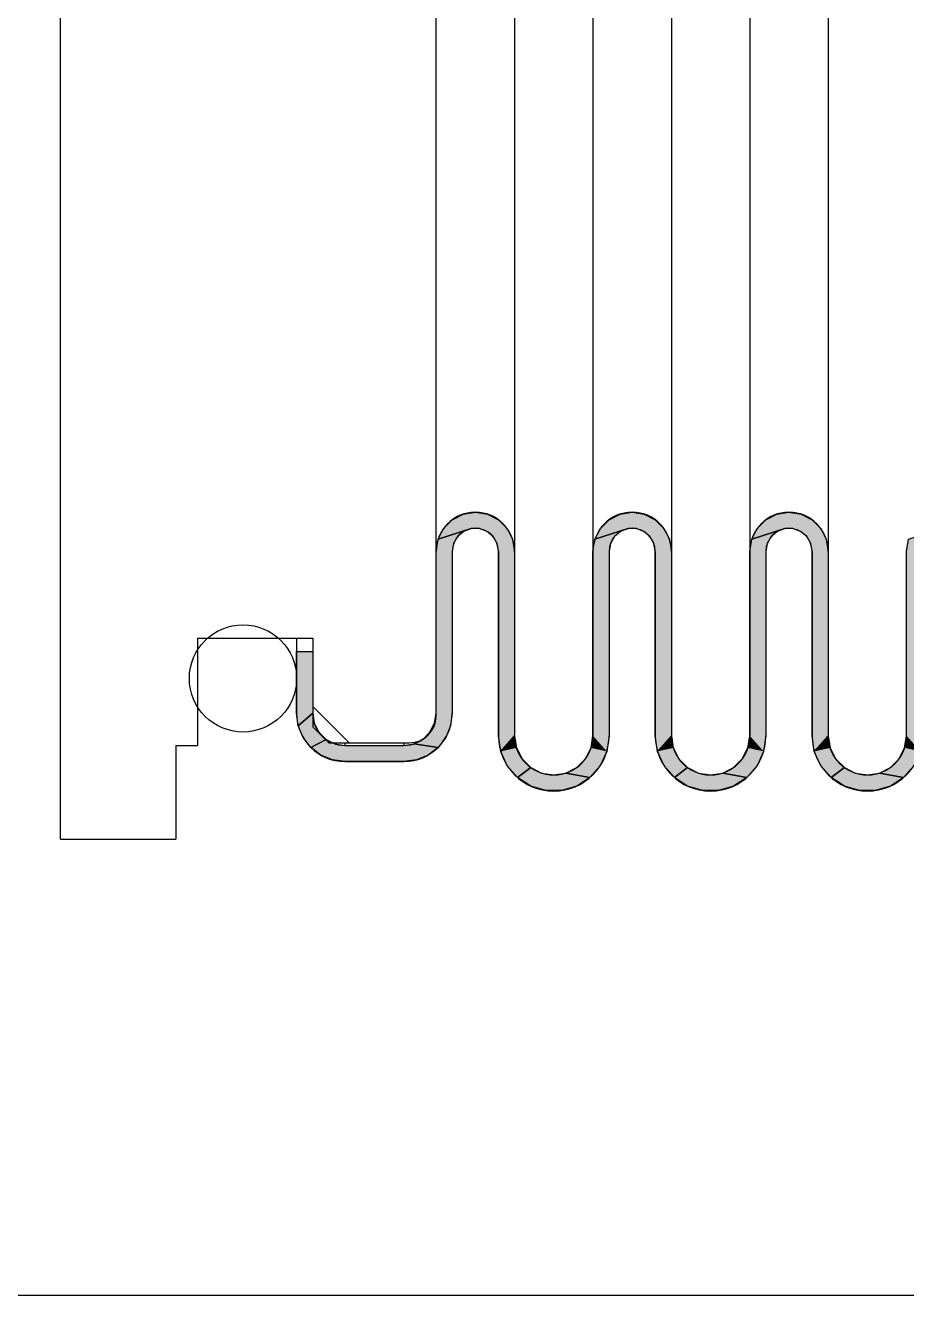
# Model space of a CAD drawing. Header units: millimetres. Extents: x -29 to 3384, y -388 to 1226.
# Drawn here: x 2329.24 to 2345.66, y 749.66 to 773.35 of the extents above; entities that cross this region are included whole.
import ezdxf

# ---------------------------------------------------------------- set-up
doc = ezdxf.new("R2010")
doc.units = ezdxf.units.MM

# ---------------------------------------------------------------- blocks, each defined once
blk = doc.blocks.new('*U32')
at = {"color": 2, "linetype": 'Continuous', "extrusion": (0, 0, -1)}
for points in [[(-114.841, 180.64), (-116.152, 180.432), (-114.434, 180.432)], [(-115.293, 180.711), (-115.745, 180.64), (-114.841, 180.64)], [(-115.745, 180.64), (-116.152, 180.432), (-114.841, 180.64)], [(-114.11, 180.109), (-115.143, 180.098), (-113.903, 179.701)], [(-114.434, 180.432), (-116.475, 180.109), (-114.11, 180.109)], [(-116.475, 180.109), (-115.143, 180.098), (-114.11, 180.109)], [(-116.152, 180.432), (-116.475, 180.109), (-114.434, 180.432)], [(-116.475, 180.109), (-115.442, 180.098), (-115.143, 180.098)], [(-116.475, 180.109), (-116.683, 179.701), (-115.442, 180.098)], [(-115.442, 180.098), (-116.683, 179.701), (-115.724, 179.996)], [(-115.724, 179.996), (-116.683, 179.701), (-115.953, 179.804)], [(-115.953, 179.804), (-116.683, 179.701), (-116.102, 179.544)], [(-116.683, 179.701), (-116.754, 179.25), (-116.102, 179.544)], [(-116.102, 179.544), (-116.754, 179.25), (-116.154, 179.25)], [(-116.154, 179.25), (-116.754, 172.373), (-116.154, 172.373)], [(-116.754, 179.25), (-116.754, 172.373), (-116.154, 179.25)], [(-116.754, 172.373), (-116.238, 171.792), (-116.154, 172.373)]]:
    blk.add_solid(points, dxfattribs=at)
blk = doc.blocks.new('*U33')
at = {"color": 2, "linetype": 'Continuous', "extrusion": (0, 0, -1)}
for points in [[(-120.687, 180.64), (-121.998, 180.432), (-120.28, 180.432)], [(-121.139, 180.711), (-121.591, 180.64), (-120.687, 180.64)], [(-121.591, 180.64), (-121.998, 180.432), (-120.687, 180.64)], [(-119.957, 180.109), (-120.989, 180.098), (-119.749, 179.701)], [(-120.28, 180.432), (-122.321, 180.109), (-119.957, 180.109)], [(-122.321, 180.109), (-120.989, 180.098), (-119.957, 180.109)], [(-121.998, 180.432), (-122.321, 180.109), (-120.28, 180.432)], [(-122.321, 180.109), (-121.289, 180.098), (-120.989, 180.098)], [(-122.321, 180.109), (-122.529, 179.701), (-121.289, 180.098)], [(-121.289, 180.098), (-122.529, 179.701), (-121.57, 179.996)], [(-121.57, 179.996), (-122.529, 179.701), (-121.799, 179.804)], [(-121.799, 179.804), (-122.529, 179.701), (-121.949, 179.544)], [(-122.529, 179.701), (-122.601, 179.25), (-121.949, 179.544)], [(-121.949, 179.544), (-122.601, 179.25), (-122.001, 179.25)], [(-122.001, 179.25), (-122.601, 172.373), (-122.001, 172.373)], [(-122.601, 179.25), (-122.601, 172.373), (-122.001, 179.25)], [(-122.601, 172.373), (-122.084, 171.792), (-122.001, 172.373)]]:
    blk.add_solid(points, dxfattribs=at)
blk = doc.blocks.new('*U34')
at = {"color": 2, "linetype": 'Continuous', "extrusion": (0, 0, -1)}
for points in [[(-126.534, 180.64), (-127.844, 180.432), (-126.126, 180.432)], [(-126.985, 180.711), (-127.437, 180.64), (-126.534, 180.64)], [(-127.437, 180.64), (-127.844, 180.432), (-126.534, 180.64)], [(-125.803, 180.109), (-126.836, 180.098), (-125.595, 179.701)], [(-126.126, 180.432), (-128.168, 180.109), (-125.803, 180.109)], [(-128.168, 180.109), (-126.836, 180.098), (-125.803, 180.109)], [(-127.844, 180.432), (-128.168, 180.109), (-126.126, 180.432)], [(-128.168, 180.109), (-127.135, 180.098), (-126.836, 180.098)], [(-128.168, 180.109), (-128.375, 179.701), (-127.135, 180.098)], [(-127.135, 180.098), (-128.375, 179.701), (-127.416, 179.996)], [(-127.416, 179.996), (-128.375, 179.701), (-127.645, 179.804)], [(-127.645, 179.804), (-128.375, 179.701), (-127.795, 179.544)], [(-128.375, 179.701), (-128.447, 179.25), (-127.795, 179.544)], [(-127.795, 179.544), (-128.447, 179.25), (-127.847, 179.25)], [(-127.847, 179.25), (-128.447, 172.373), (-127.847, 172.373)], [(-128.447, 179.25), (-128.447, 172.373), (-127.847, 179.25)], [(-128.447, 172.373), (-127.93, 171.792), (-127.847, 172.373)]]:
    blk.add_solid(points, dxfattribs=at)
blk = doc.blocks.new('*U39')
at = {"color": 2, "linetype": 'Continuous', "extrusion": (0, 0, -1)}
for points in [[(-115.143, 180.098), (-114.862, 179.996), (-113.903, 179.701)], [(-113.903, 179.701), (-114.483, 179.544), (-113.831, 179.25)], [(-114.862, 179.996), (-114.633, 179.804), (-113.903, 179.701)], [(-114.633, 179.804), (-114.483, 179.544), (-113.903, 179.701)], [(-114.483, 179.544), (-114.431, 179.25), (-113.831, 179.25)], [(-113.831, 179.25), (-114.431, 173.211), (-113.831, 173.211)], [(-114.431, 179.25), (-114.431, 173.211), (-113.831, 179.25)], [(-113.831, 173.211), (-114.37, 172.745), (-113.773, 172.84)], [(-114.431, 173.211), (-114.37, 172.745), (-113.831, 173.211)], [(-113.602, 172.506), (-114.19, 172.311), (-113.337, 172.24)], [(-113.773, 172.84), (-114.37, 172.745), (-113.602, 172.506)], [(-114.37, 172.745), (-114.19, 172.311), (-113.602, 172.506)], [(-113.337, 172.24), (-113.904, 171.939), (-113.002, 172.07)], [(-114.19, 172.311), (-113.904, 171.939), (-113.337, 172.24)]]:
    blk.add_solid(points, dxfattribs=at)
blk = doc.blocks.new('*U40')
at = {"color": 2, "linetype": 'Continuous', "extrusion": (0, 0, -1)}
for points in [[(-120.989, 180.098), (-120.708, 179.996), (-119.749, 179.701)], [(-119.749, 179.701), (-120.329, 179.544), (-119.677, 179.25)], [(-120.708, 179.996), (-120.479, 179.804), (-119.749, 179.701)], [(-120.479, 179.804), (-120.329, 179.544), (-119.749, 179.701)], [(-120.329, 179.544), (-120.277, 179.25), (-119.677, 179.25)], [(-119.677, 179.25), (-120.277, 172.373), (-119.677, 172.373)], [(-120.277, 179.25), (-120.277, 172.373), (-119.677, 179.25)], [(-119.677, 172.373), (-120.194, 171.792), (-119.606, 171.921)], [(-120.277, 172.373), (-120.194, 171.792), (-119.677, 172.373)], [(-119.398, 171.514), (-119.95, 171.258), (-119.075, 171.19)], [(-119.606, 171.921), (-120.194, 171.792), (-119.398, 171.514)], [(-120.194, 171.792), (-119.95, 171.258), (-119.398, 171.514)], [(-119.075, 171.19), (-119.566, 170.815), (-118.668, 170.983)], [(-119.95, 171.258), (-119.566, 170.815), (-119.075, 171.19)]]:
    blk.add_solid(points, dxfattribs=at)
blk = doc.blocks.new('*U41')
at = {"color": 2, "linetype": 'Continuous', "extrusion": (0, 0, -1)}
for points in [[(-126.836, 180.098), (-126.554, 179.996), (-125.595, 179.701)], [(-125.595, 179.701), (-126.176, 179.544), (-125.524, 179.25)], [(-126.554, 179.996), (-126.325, 179.804), (-125.595, 179.701)], [(-126.325, 179.804), (-126.176, 179.544), (-125.595, 179.701)], [(-126.176, 179.544), (-126.124, 179.25), (-125.524, 179.25)], [(-125.524, 179.25), (-126.124, 172.373), (-125.524, 172.373)], [(-126.124, 179.25), (-126.124, 172.373), (-125.524, 179.25)], [(-125.524, 172.373), (-126.04, 171.792), (-125.452, 171.921)], [(-126.124, 172.373), (-126.04, 171.792), (-125.524, 172.373)], [(-125.245, 171.514), (-125.796, 171.258), (-124.921, 171.19)], [(-125.452, 171.921), (-126.04, 171.792), (-125.245, 171.514)], [(-126.04, 171.792), (-125.796, 171.258), (-125.245, 171.514)], [(-124.921, 171.19), (-125.412, 170.815), (-124.514, 170.983)], [(-125.796, 171.258), (-125.412, 170.815), (-124.921, 171.19)]]:
    blk.add_solid(points, dxfattribs=at)
blk = doc.blocks.new('*U42')
at = {"color": 2, "linetype": 'Continuous', "extrusion": (0, 0, -1)}
for points in [[(-132.682, 180.098), (-132.401, 179.996), (-131.441, 179.701)], [(-131.441, 179.701), (-132.022, 179.544), (-131.37, 179.25)], [(-132.401, 179.996), (-132.171, 179.804), (-131.441, 179.701)], [(-132.171, 179.804), (-132.022, 179.544), (-131.441, 179.701)], [(-132.022, 179.544), (-131.97, 179.25), (-131.37, 179.25)], [(-131.37, 179.25), (-131.97, 172.373), (-131.37, 172.373)], [(-131.97, 179.25), (-131.97, 172.373), (-131.37, 179.25)], [(-131.37, 172.373), (-131.886, 171.792), (-131.298, 171.921)], [(-131.97, 172.373), (-131.886, 171.792), (-131.37, 172.373)], [(-131.091, 171.514), (-131.643, 171.258), (-130.767, 171.19)], [(-131.298, 171.921), (-131.886, 171.792), (-131.091, 171.514)], [(-131.886, 171.792), (-131.643, 171.258), (-131.091, 171.514)], [(-130.767, 171.19), (-131.258, 170.815), (-130.36, 170.983)], [(-131.643, 171.258), (-131.258, 170.815), (-130.767, 171.19)]]:
    blk.add_solid(points, dxfattribs=at)
blk = doc.blocks.new('*U46')
at = {"color": 2, "linetype": 'Continuous', "extrusion": (0, 0, -1)}
for points in [[(-108.631, 173.211), (-108.631, 175.511), (-108.693, 172.745)], [(-109.231, 175.511), (-108.693, 172.745), (-108.631, 175.511)], [(-108.693, 172.745), (-109.231, 175.511), (-109.231, 173.211)]]:
    blk.add_solid(points, dxfattribs=at)
blk = doc.blocks.new('*U48')
at = {"color": 2, "linetype": 'Continuous', "extrusion": (0, 0, -1)}
for points in [[(-109.231, 173.211), (-109.29, 172.84), (-108.693, 172.745)], [(-109.29, 172.84), (-109.461, 172.506), (-108.693, 172.745)], [(-108.693, 172.745), (-109.461, 172.506), (-108.872, 172.311)], [(-109.461, 172.506), (-109.726, 172.24), (-108.872, 172.311)], [(-108.872, 172.311), (-109.726, 172.24), (-109.159, 171.939)]]:
    blk.add_solid(points, dxfattribs=at)
blk = doc.blocks.new('*U50')
at = {"color": 2, "linetype": 'Continuous', "extrusion": (0, 0, -1)}
for points in [[(-109.726, 172.24), (-110.061, 172.07), (-109.159, 171.939)], [(-110.061, 172.07), (-110.431, 172.011), (-109.159, 171.939)], [(-112.631, 172.011), (-113.904, 171.939), (-109.159, 171.939)], [(-109.159, 171.939), (-110.431, 172.011), (-112.631, 172.011)], [(-113.002, 172.07), (-113.904, 171.939), (-112.631, 172.011)], [(-109.159, 171.939), (-113.531, 171.652), (-109.531, 171.652)], [(-113.904, 171.939), (-113.531, 171.652), (-109.159, 171.939)], [(-109.531, 171.652), (-113.097, 171.473), (-109.965, 171.473)], [(-113.531, 171.652), (-113.097, 171.473), (-109.531, 171.652)], [(-109.965, 171.473), (-112.631, 171.411), (-110.431, 171.411)], [(-113.097, 171.473), (-112.631, 171.411), (-109.965, 171.473)]]:
    blk.add_solid(points, dxfattribs=at)
blk = doc.blocks.new('*U52')
at = {"color": 2, "linetype": 'Continuous', "extrusion": (0, 0, -1)}
for points in [[(-116.754, 172.373), (-116.826, 171.921), (-116.238, 171.792)], [(-116.826, 171.921), (-117.034, 171.514), (-116.238, 171.792)], [(-116.238, 171.792), (-117.034, 171.514), (-116.482, 171.258)], [(-117.034, 171.514), (-117.357, 171.19), (-116.482, 171.258)], [(-116.482, 171.258), (-117.357, 171.19), (-116.866, 170.815)]]:
    blk.add_solid(points, dxfattribs=at)
blk = doc.blocks.new('*U53')
at = {"color": 2, "linetype": 'Continuous', "extrusion": (0, 0, -1)}
for points in [[(-122.601, 172.373), (-122.672, 171.921), (-122.084, 171.792)], [(-122.672, 171.921), (-122.88, 171.514), (-122.084, 171.792)], [(-122.084, 171.792), (-122.88, 171.514), (-122.328, 171.258)], [(-122.88, 171.514), (-123.203, 171.19), (-122.328, 171.258)], [(-122.328, 171.258), (-123.203, 171.19), (-122.712, 170.815)]]:
    blk.add_solid(points, dxfattribs=at)
blk = doc.blocks.new('*U54')
at = {"color": 2, "linetype": 'Continuous', "extrusion": (0, 0, -1)}
for points in [[(-128.447, 172.373), (-128.518, 171.921), (-127.93, 171.792)], [(-128.518, 171.921), (-128.726, 171.514), (-127.93, 171.792)], [(-127.93, 171.792), (-128.726, 171.514), (-128.174, 171.258)], [(-128.726, 171.514), (-129.049, 171.19), (-128.174, 171.258)], [(-128.174, 171.258), (-129.049, 171.19), (-128.558, 170.815)]]:
    blk.add_solid(points, dxfattribs=at)
blk = doc.blocks.new('*U58')
at = {"color": 2, "linetype": 'Continuous', "extrusion": (0, 0, -1)}
for points in [[(-117.357, 171.19), (-117.764, 170.983), (-116.866, 170.815)], [(-117.764, 170.983), (-118.216, 170.911), (-116.866, 170.815)], [(-118.216, 170.911), (-119.566, 170.815), (-116.866, 170.815)], [(-116.866, 170.815), (-119.072, 170.498), (-117.36, 170.498)], [(-119.566, 170.815), (-119.072, 170.498), (-116.866, 170.815)], [(-118.668, 170.983), (-119.566, 170.815), (-118.216, 170.911)], [(-117.36, 170.498), (-118.509, 170.332), (-117.923, 170.332)], [(-119.072, 170.498), (-118.509, 170.332), (-117.36, 170.498)]]:
    blk.add_solid(points, dxfattribs=at)
blk = doc.blocks.new('*U59')
at = {"color": 2, "linetype": 'Continuous', "extrusion": (0, 0, -1)}
for points in [[(-123.203, 171.19), (-123.61, 170.983), (-122.712, 170.815)], [(-123.61, 170.983), (-124.062, 170.911), (-122.712, 170.815)], [(-124.062, 170.911), (-125.412, 170.815), (-122.712, 170.815)], [(-122.712, 170.815), (-124.918, 170.498), (-123.206, 170.498)], [(-125.412, 170.815), (-124.918, 170.498), (-122.712, 170.815)], [(-124.514, 170.983), (-125.412, 170.815), (-124.062, 170.911)], [(-123.206, 170.498), (-124.355, 170.332), (-123.769, 170.332)], [(-124.918, 170.498), (-124.355, 170.332), (-123.206, 170.498)]]:
    blk.add_solid(points, dxfattribs=at)
blk = doc.blocks.new('*U60')
at = {"color": 2, "linetype": 'Continuous', "extrusion": (0, 0, -1)}
for points in [[(-129.049, 171.19), (-129.457, 170.983), (-128.558, 170.815)], [(-129.457, 170.983), (-129.908, 170.911), (-128.558, 170.815)], [(-129.908, 170.911), (-131.258, 170.815), (-128.558, 170.815)], [(-128.558, 170.815), (-130.765, 170.498), (-129.052, 170.498)], [(-131.258, 170.815), (-130.765, 170.498), (-128.558, 170.815)], [(-130.36, 170.983), (-131.258, 170.815), (-129.908, 170.911)], [(-129.052, 170.498), (-130.202, 170.332), (-129.615, 170.332)], [(-130.765, 170.498), (-130.202, 170.332), (-129.052, 170.498)]]:
    blk.add_solid(points, dxfattribs=at)

msp = doc.modelspace()

# ---------------------------------------------------------------- linework, layer by layer
at = {"color": 7, "linetype": 'Continuous'}
for p, q in [((2329.89211, 758.17263), (2329.89211, 798.17263)), ((2338.35365, 796.24186), (2338.35365, 760.1034)), ((2339.81519, 796.24186), (2339.81519, 760.1034)), ((2341.27673, 796.24186), (2341.27673, 760.1034)), ((2342.73827, 796.24186), (2342.73827, 760.1034)), ((2344.1998, 796.24186), (2344.1998, 760.1034)), ((2336.89211, 760.47263), (2336.89211, 795.87263)), ((2337.19211, 763.54186), (2337.19211, 760.52263)), ((2338.05365, 763.54186), (2338.05365, 760.1034)), ((2340.11519, 763.54186), (2340.11519, 760.1034)), ((2340.97673, 763.54186), (2340.97673, 760.1034)), ((2343.03827, 763.54186), (2343.03827, 760.1034)), ((2343.8998, 763.54186), (2343.8998, 760.1034)), ((2332.44211, 761.92263), (2334.59211, 761.92263)), ((2332.44211, 761.92263), (2332.44211, 759.92263)), ((2334.29211, 761.92263), (2334.29211, 760.52263)), ((2334.59211, 761.92263), (2334.59211, 760.27263)), ((2334.29211, 761.67263), (2334.59211, 761.67263)), ((2334.59211, 760.27263), (2334.89211, 759.97263)), ((2332.04211, 759.92263), (2332.44211, 759.92263)), ((2332.04211, 759.92263), (2332.04211, 758.17263)), ((2334.89211, 759.97263), (2336.39211, 759.97263)), ((2335.19211, 759.97263), (2335.19211, 759.92263)), ((2335.19211, 759.92263), (2336.29211, 759.92263)), ((2336.29211, 759.97263), (2336.29211, 759.92263)), ((2335.19211, 759.62263), (2336.29211, 759.62263)), ((2329.89211, 758.17263), (2332.04211, 758.17263))]:
    msp.add_line(p, q, dxfattribs=at)
at = {"color": 2, "linetype": 'Continuous'}
for p, q in [((2336.89211, 763.54186), (2336.92788, 763.76768)), ((2339.81519, 763.54186), (2339.85096, 763.76768)), ((2342.73827, 763.54186), (2342.77403, 763.76768)), ((2335.27173, 759.97263), (2334.59211, 760.65225)), ((2334.59211, 760.52263), (2334.62148, 760.33722)), ((2336.29211, 759.92263), (2336.47752, 759.952)), ((2338.35365, 760.1034), (2338.38942, 759.87758)), ((2341.27673, 760.1034), (2341.31249, 759.87758)), ((2344.1998, 760.1034), (2344.23557, 759.87758)), ((2339.08442, 759.37263), (2339.31024, 759.4084)), ((2342.0075, 759.37263), (2342.23332, 759.4084)), ((2344.93057, 759.37263), (2345.15639, 759.4084))]:
    msp.add_line(p, q, dxfattribs=at)
msp.add_line((2378.02677, 749.66399), (2308.79211, 749.66399))
for points in [[(2337.62288, 764.27263), (2337.8487, 764.23686), (2338.05242, 764.13307), (2338.21409, 763.9714), (2338.31788, 763.76768), (2338.35365, 763.54186), (2338.35365, 760.1034), (2338.0954, 759.813), (2338.05365, 760.1034), (2338.05365, 763.54186), (2338.02767, 763.68919), (2337.95287, 763.81876), (2337.83827, 763.91492), (2337.69768, 763.96609), (2337.54808, 763.96609), (2336.92788, 763.76768), (2337.03168, 763.9714), (2337.19335, 764.13307), (2337.39706, 764.23686), (2337.62288, 764.27263)], [(2338.05365, 763.54186), (2338.02767, 763.68919), (2337.95287, 763.81876), (2337.83827, 763.91492), (2337.69768, 763.96609), (2337.54808, 763.96609), (2336.92788, 763.76768), (2337.03168, 763.9714), (2337.19335, 764.13307), (2337.39706, 764.23686), (2337.62288, 764.27263)], [(2337.62288, 764.27263), (2337.8487, 764.23686), (2338.05242, 764.13307), (2338.21409, 763.9714), (2338.31788, 763.76768), (2338.35365, 763.54186)], [(2340.54596, 764.27263), (2340.77178, 764.23686), (2340.97549, 764.13307), (2341.13716, 763.9714), (2341.24096, 763.76768), (2341.27673, 763.54186), (2341.27673, 760.1034), (2341.01848, 759.813), (2340.97673, 760.1034), (2340.97673, 763.54186), (2340.95075, 763.68919), (2340.87595, 763.81876), (2340.76134, 763.91492), (2340.62076, 763.96609), (2340.47116, 763.96609), (2339.85096, 763.76768), (2339.95475, 763.9714), (2340.11642, 764.13307), (2340.32014, 764.23686), (2340.54596, 764.27263)], [(2340.97673, 763.54186), (2340.95075, 763.68919), (2340.87595, 763.81876), (2340.76134, 763.91492), (2340.62076, 763.96609), (2340.47116, 763.96609), (2339.85096, 763.76768), (2339.95475, 763.9714), (2340.11642, 764.13307), (2340.32014, 764.23686), (2340.54596, 764.27263)], [(2340.54596, 764.27263), (2340.77178, 764.23686), (2340.97549, 764.13307), (2341.13716, 763.9714), (2341.24096, 763.76768), (2341.27673, 763.54186)], [(2343.46904, 764.27263), (2343.69486, 764.23686), (2343.89857, 764.13307), (2344.06024, 763.9714), (2344.16404, 763.76768), (2344.1998, 763.54186), (2344.1998, 760.1034), (2343.94156, 759.813), (2343.8998, 760.1034), (2343.8998, 763.54186), (2343.87383, 763.68919), (2343.79902, 763.81876), (2343.68442, 763.91492), (2343.54384, 763.96609), (2343.39423, 763.96609), (2342.77403, 763.76768), (2342.87783, 763.9714), (2343.0395, 764.13307), (2343.24322, 764.23686), (2343.46904, 764.27263)], [(2343.8998, 763.54186), (2343.87383, 763.68919), (2343.79902, 763.81876), (2343.68442, 763.91492), (2343.54384, 763.96609), (2343.39423, 763.96609), (2342.77403, 763.76768), (2342.87783, 763.9714), (2343.0395, 764.13307), (2343.24322, 764.23686), (2343.46904, 764.27263)], [(2343.46904, 764.27263), (2343.69486, 764.23686), (2343.89857, 764.13307), (2344.06024, 763.9714), (2344.16404, 763.76768), (2344.1998, 763.54186)], [(2337.29289, 763.81876), (2337.21809, 763.68919), (2337.19211, 763.54186), (2337.19211, 760.52263), (2337.16145, 760.28969), (2337.07154, 760.07263), (2336.92851, 759.88624), (2336.47752, 759.952), (2336.64478, 760.03722), (2336.77752, 760.16996), (2336.86275, 760.33722), (2336.89211, 760.52263), (2336.89211, 763.54186), (2336.92788, 763.76768), (2337.54808, 763.96609), (2337.4075, 763.91492), (2337.29289, 763.81876)], [(2337.54808, 763.96609), (2337.4075, 763.91492), (2337.29289, 763.81876)], [(2340.21597, 763.81876), (2340.14117, 763.68919), (2340.11519, 763.54186), (2340.11519, 760.1034), (2340.07344, 759.813), (2339.95156, 759.54612), (2339.75943, 759.3244), (2339.31024, 759.4084), (2339.51396, 759.5122), (2339.67562, 759.67387), (2339.77942, 759.87758), (2339.81519, 760.1034), (2339.81519, 763.54186), (2339.85096, 763.76768), (2340.47116, 763.96609), (2340.33057, 763.91492), (2340.21597, 763.81876)], [(2340.47116, 763.96609), (2340.33057, 763.91492), (2340.21597, 763.81876)], [(2343.13905, 763.81876), (2343.06424, 763.68919), (2343.03827, 763.54186), (2343.03827, 760.1034), (2342.99651, 759.813), (2342.87464, 759.54612), (2342.68251, 759.3244), (2342.23332, 759.4084), (2342.43703, 759.5122), (2342.5987, 759.67387), (2342.7025, 759.87758), (2342.73827, 760.1034), (2342.73827, 763.54186), (2342.77403, 763.76768), (2343.39423, 763.96609), (2343.25365, 763.91492), (2343.13905, 763.81876)], [(2343.39423, 763.96609), (2343.25365, 763.91492), (2343.13905, 763.81876)], [(2346.06212, 763.81876), (2345.98732, 763.68919), (2345.96134, 763.54186), (2345.96134, 760.1034), (2345.91959, 759.813), (2345.79771, 759.54612), (2345.60558, 759.3244), (2345.15639, 759.4084), (2345.36011, 759.5122), (2345.52178, 759.67387), (2345.62558, 759.87758), (2345.66134, 760.1034), (2345.66134, 763.54186), (2345.69711, 763.76768), (2346.31731, 763.96609), (2346.17673, 763.91492), (2346.06212, 763.81876)], [(2337.29289, 763.81876), (2337.21809, 763.68919), (2337.19211, 763.54186)], [(2340.21597, 763.81876), (2340.14117, 763.68919), (2340.11519, 763.54186)], [(2343.13905, 763.81876), (2343.06424, 763.68919), (2343.03827, 763.54186)], [(2334.29211, 760.52263), (2334.29211, 761.67263), (2334.59211, 761.67263), (2334.59211, 760.52263), (2334.32278, 760.28969), (2334.29211, 760.52263)], [(2334.59211, 760.52263), (2334.32278, 760.28969), (2334.29211, 760.52263)], [(2334.62148, 760.33722), (2334.7067, 760.16996), (2334.83944, 760.03722), (2334.55572, 759.88624), (2334.41269, 760.07263), (2334.32278, 760.28969), (2334.59211, 760.52263), (2334.62148, 760.33722)], [(2337.19211, 760.52263), (2337.16145, 760.28969), (2337.07154, 760.07263), (2336.92851, 759.88624), (2336.47752, 759.952), (2336.64478, 760.03722), (2336.77752, 760.16996), (2336.86275, 760.33722), (2336.89211, 760.52263)], [(2334.62148, 760.33722), (2334.7067, 760.16996), (2334.83944, 760.03722), (2334.55572, 759.88624), (2334.41269, 760.07263), (2334.32278, 760.28969)], [(2336.29211, 759.92263), (2336.47752, 759.952), (2336.92851, 759.88624), (2336.74211, 759.74321), (2336.52505, 759.6533), (2336.29211, 759.62263), (2335.19211, 759.62263), (2334.95918, 759.6533), (2334.74211, 759.74321), (2334.55572, 759.88624), (2334.83944, 760.03722), (2335.0067, 759.952), (2335.19211, 759.92263), (2336.29211, 759.92263)], [(2335.19211, 759.62263), (2334.95918, 759.6533), (2334.74211, 759.74321), (2334.55572, 759.88624)], [(2334.83944, 760.03722), (2335.0067, 759.952), (2335.19211, 759.92263)], [(2336.92851, 759.88624), (2336.74211, 759.74321), (2336.52505, 759.6533), (2336.29211, 759.62263)], [(2338.35365, 760.1034), (2338.0954, 759.813), (2338.05365, 760.1034)], [(2338.38942, 759.87758), (2338.49322, 759.67387), (2338.65488, 759.5122), (2338.40941, 759.3244), (2338.21728, 759.54612), (2338.0954, 759.813), (2338.35365, 760.1034), (2338.38942, 759.87758)], [(2338.38942, 759.87758), (2338.49322, 759.67387), (2338.65488, 759.5122), (2338.40941, 759.3244), (2338.21728, 759.54612), (2338.0954, 759.813)], [(2340.11519, 760.1034), (2340.07344, 759.813), (2339.95156, 759.54612), (2339.75943, 759.3244), (2339.31024, 759.4084), (2339.51396, 759.5122), (2339.67562, 759.67387), (2339.77942, 759.87758), (2339.81519, 760.1034)], [(2341.27673, 760.1034), (2341.01848, 759.813), (2340.97673, 760.1034)], [(2341.31249, 759.87758), (2341.41629, 759.67387), (2341.57796, 759.5122), (2341.33249, 759.3244), (2341.14036, 759.54612), (2341.01848, 759.813), (2341.27673, 760.1034), (2341.31249, 759.87758)], [(2341.31249, 759.87758), (2341.41629, 759.67387), (2341.57796, 759.5122), (2341.33249, 759.3244), (2341.14036, 759.54612), (2341.01848, 759.813)], [(2343.03827, 760.1034), (2342.99651, 759.813), (2342.87464, 759.54612), (2342.68251, 759.3244), (2342.23332, 759.4084), (2342.43703, 759.5122), (2342.5987, 759.67387), (2342.7025, 759.87758), (2342.73827, 760.1034)], [(2344.1998, 760.1034), (2343.94156, 759.813), (2343.8998, 760.1034)], [(2344.23557, 759.87758), (2344.33937, 759.67387), (2344.50104, 759.5122), (2344.25556, 759.3244), (2344.06344, 759.54612), (2343.94156, 759.813), (2344.1998, 760.1034), (2344.23557, 759.87758)], [(2344.23557, 759.87758), (2344.33937, 759.67387), (2344.50104, 759.5122), (2344.25556, 759.3244), (2344.06344, 759.54612), (2343.94156, 759.813)], [(2345.96134, 760.1034), (2345.91959, 759.813), (2345.79771, 759.54612), (2345.60558, 759.3244), (2345.15639, 759.4084), (2345.36011, 759.5122), (2345.52178, 759.67387), (2345.62558, 759.87758), (2345.66134, 760.1034)], [(2339.08442, 759.37263), (2339.31024, 759.4084), (2339.75943, 759.3244), (2339.51262, 759.16578), (2339.23111, 759.08312), (2338.93773, 759.08312), (2338.65622, 759.16578), (2338.40941, 759.3244), (2338.65488, 759.5122), (2338.8586, 759.4084), (2339.08442, 759.37263)], [(2338.65488, 759.5122), (2338.8586, 759.4084), (2339.08442, 759.37263)], [(2342.0075, 759.37263), (2342.23332, 759.4084), (2342.68251, 759.3244), (2342.43569, 759.16578), (2342.15419, 759.08312), (2341.8608, 759.08312), (2341.5793, 759.16578), (2341.33249, 759.3244), (2341.57796, 759.5122), (2341.78168, 759.4084), (2342.0075, 759.37263)], [(2341.57796, 759.5122), (2341.78168, 759.4084), (2342.0075, 759.37263)], [(2344.93057, 759.37263), (2345.15639, 759.4084), (2345.60558, 759.3244), (2345.35877, 759.16578), (2345.07727, 759.08312), (2344.78388, 759.08312), (2344.50238, 759.16578), (2344.25556, 759.3244), (2344.50104, 759.5122), (2344.70475, 759.4084), (2344.93057, 759.37263)], [(2344.50104, 759.5122), (2344.70475, 759.4084), (2344.93057, 759.37263)], [(2339.75943, 759.3244), (2339.51262, 759.16578), (2339.23111, 759.08312), (2338.93773, 759.08312), (2338.65622, 759.16578), (2338.40941, 759.3244)], [(2342.68251, 759.3244), (2342.43569, 759.16578), (2342.15419, 759.08312), (2341.8608, 759.08312), (2341.5793, 759.16578), (2341.33249, 759.3244)], [(2345.60558, 759.3244), (2345.35877, 759.16578), (2345.07727, 759.08312), (2344.78388, 759.08312), (2344.50238, 759.16578), (2344.25556, 759.3244)]]:
    msp.add_lwpolyline(points, dxfattribs=at)
at = {"color": 7, "linetype": 'Continuous'}
msp.add_circle((2333.29211, 761.17263), 1, dxfattribs=at)
for centre, radius, start, end in [((2337.62288, 763.54186), 0.73077, 0, 180), ((2340.54596, 763.54186), 0.73077, 0, 180), ((2343.46904, 763.54186), 0.73077, 0, 180), ((2337.62288, 763.54186), 0.43077, 0, 180), ((2340.54596, 763.54186), 0.43077, 0, 180), ((2343.46904, 763.54186), 0.43077, 0, 180), ((2335.19211, 760.52263), 0.9, 180, 270), ((2335.19211, 760.52263), 0.6, 180, 270), ((2336.29211, 760.52263), 0.6, 270, 0), ((2336.29211, 760.52263), 0.9, 270, 0), ((2336.39211, 760.47263), 0.5, 270, 360), ((2339.08442, 760.1034), 1.03077, 180, 0), ((2339.08442, 760.1034), 0.73077, 180, 0), ((2342.0075, 760.1034), 1.03077, 180, 0), ((2342.0075, 760.1034), 0.73077, 180, 0), ((2344.93057, 760.1034), 1.03077, 180, 0), ((2344.93057, 760.1034), 0.73077, 180, 0)]:
    msp.add_arc(centre, radius, start, end, dxfattribs=at)

# ---------------------------------------------------------------- block references
at = {"color": 2, "linetype": 'Continuous', "xscale": 0.5, "yscale": 0.5, "zscale": 0.5}
for name in ['*U32', '*U33', '*U34', '*U39', '*U40', '*U41', '*U42', '*U46', '*U48', '*U50', '*U52', '*U53', '*U54', '*U58', '*U59', '*U60']:
    msp.add_blockref(name, (2279.97645, 673.91698), dxfattribs=at)

doc.saveas('drawing.dxf')
